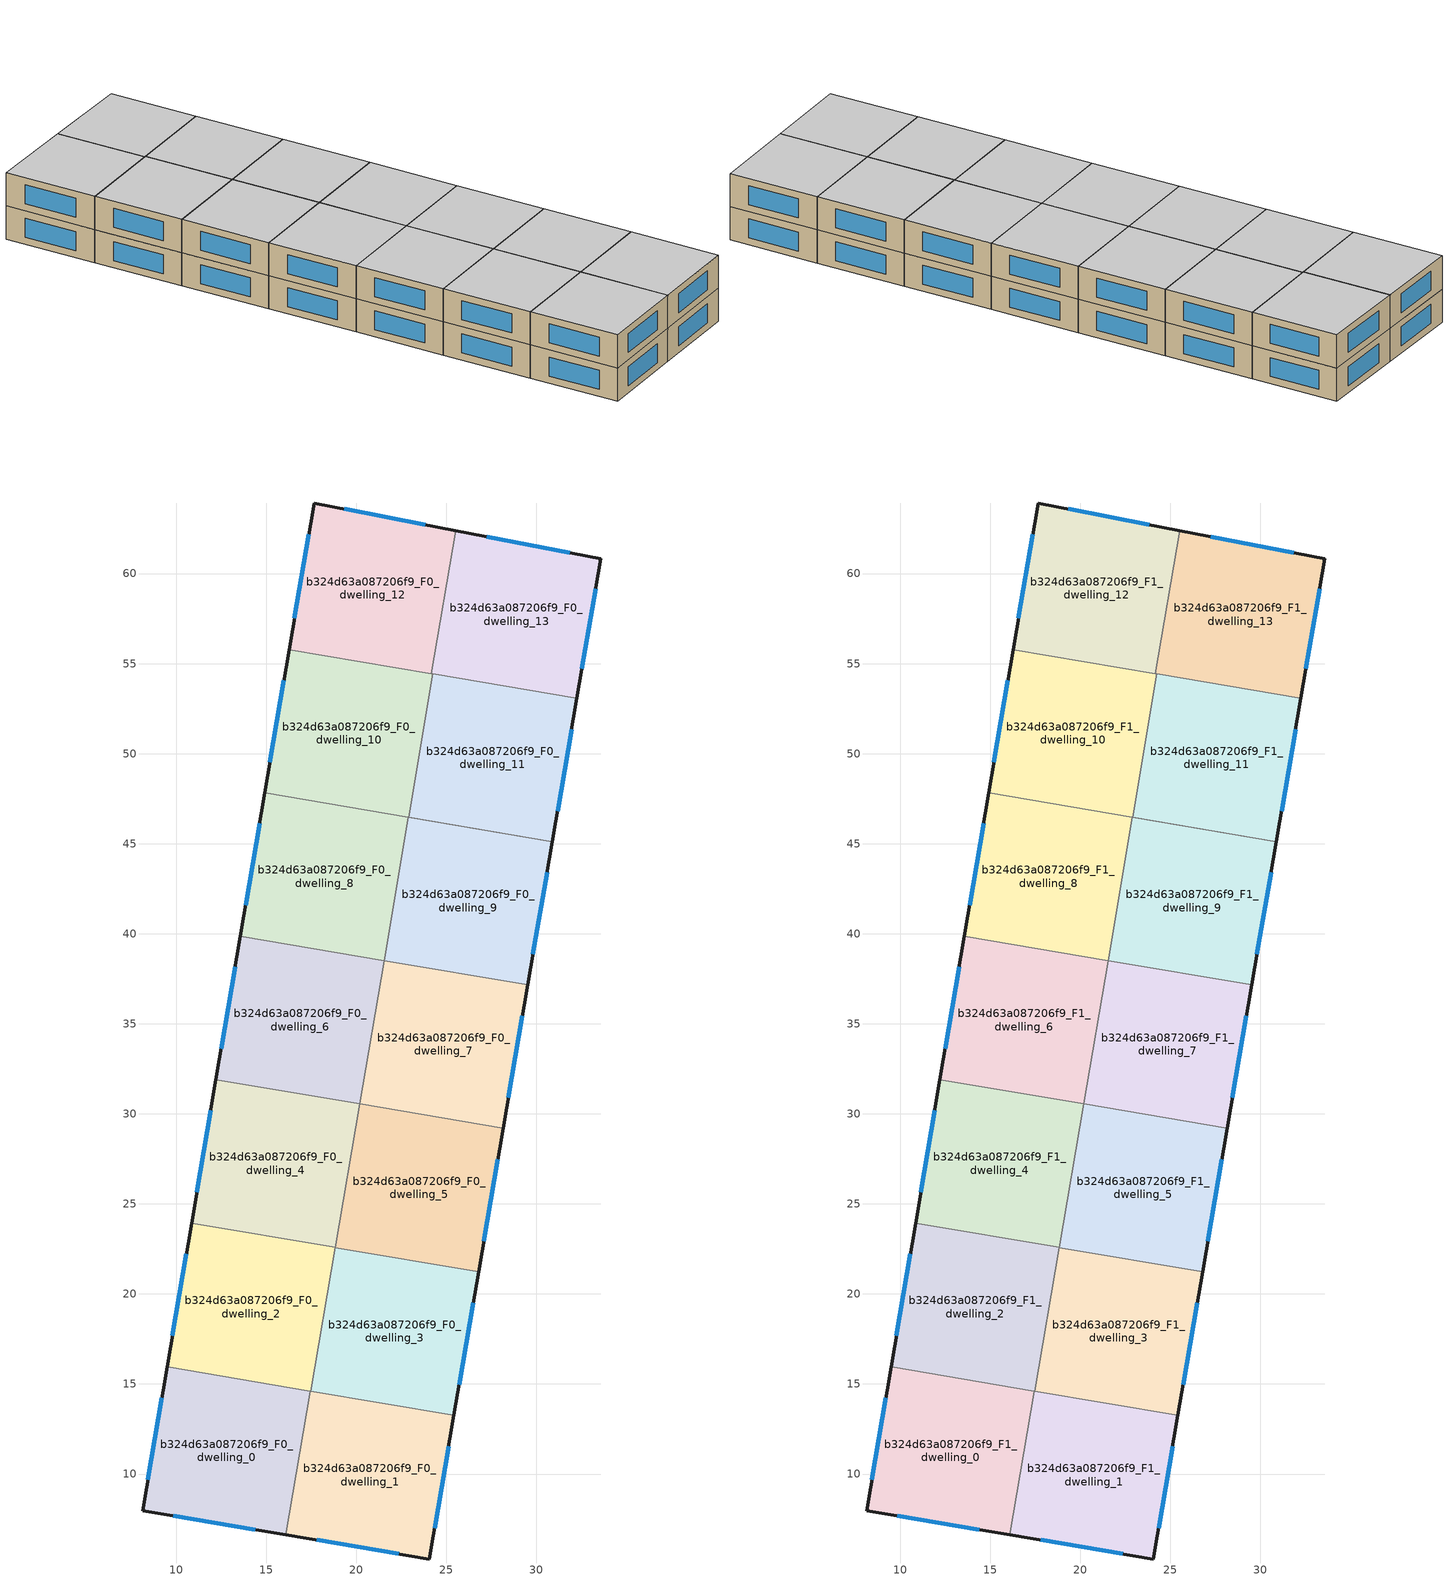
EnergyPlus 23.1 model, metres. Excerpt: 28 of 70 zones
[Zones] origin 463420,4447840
b324d63a087206f9_F0_dwelling_0
 floor ground (EU_floor_Construction): 17.45,14.61 16.09,6.62 8.14,7.97 9.49,15.96 z0
 wall outside (EU_wall_Construction): 9.49,15.96 8.14,7.97 16.09,6.62 z0:3
 wall to b324d63a087206f9_F0_dwelling_1 (EU_wall_Construction): 16.09,6.62 17.45,14.61 z0:3
 wall to b324d63a087206f9_F0_dwelling_2 (EU_wall_Construction): 17.45,14.61 9.49,15.96 z0:3
 window (EU_Window_Construction): 9.84,7.68 14.39,6.91 / 9.2,14.25 8.43,9.68 z0.64:2.36
b324d63a087206f9_F0_dwelling_1
 floor ground (EU_floor_Construction): 25.42,13.25 24.05,5.28 16.09,6.62 17.45,14.61 z0
 wall outside (EU_wall_Construction): 16.09,6.62 24.05,5.28 25.42,13.25 z0:3
 wall to b324d63a087206f9_F0_dwelling_3 (EU_wall_Construction): 25.42,13.25 17.46,14.6 z0:3
 wall to b324d63a087206f9_F0_dwelling_2 (EU_wall_Construction): 17.46,14.6 17.45,14.61 z0:3
 window (EU_Window_Construction): 17.8,6.34 22.35,5.57 / 24.34,6.99 25.12,11.54 z0.64:2.36
b324d63a087206f9_F0_dwelling_10
 floor ground (EU_floor_Construction): 24.25,54.42 22.9,46.47 14.91,47.83 16.27,55.78 z0
 wall outside (EU_wall_Construction): 16.27,55.78 14.91,47.83 z0:3
 wall to b324d63a087206f9_F0_dwelling_11 (EU_wall_Construction): 30.88,45.11 22.9,46.47 24.25,54.42 z0:3
 wall to b324d63a087206f9_F0_dwelling_12 (EU_wall_Construction): 24.16,54.44 16.27,55.78 z0:3
 wall to b324d63a087206f9_F0_dwelling_9 (EU_wall_Construction): 22.9,46.47 30.88,45.11 z0:3
 wall to b324d63a087206f9_F0_dwelling_8 (EU_wall_Construction): 14.91,47.83 22.89,46.47 z0:3
 wall to b324d63a087206f9_F0_dwelling_13 (EU_wall_Construction): 24.25,54.42 24.16,54.44 z0:3
 window (EU_Window_Construction): 15.98,54.08 15.2,49.53 z0.64:2.36
b324d63a087206f9_F0_dwelling_11
 floor ground (EU_floor_Construction): 32.24,53.07 30.88,45.11 22.9,46.47 24.25,54.42 z0
 wall outside (EU_wall_Construction): 30.88,45.11 32.24,53.07 z0:3
 wall to b324d63a087206f9_F0_dwelling_13 (EU_wall_Construction): 32.24,53.07 24.25,54.42 z0:3
 window (EU_Window_Construction): 31.17,46.82 31.95,51.36 z0.64:2.36
b324d63a087206f9_F0_dwelling_12
 floor ground (EU_floor_Construction): 25.52,62.39 24.16,54.44 16.27,55.78 17.65,63.92 z0
 wall outside (EU_wall_Construction): 25.52,62.39 17.65,63.92 16.27,55.78 z0:3
 wall to b324d63a087206f9_F0_dwelling_13 (EU_wall_Construction): 24.16,54.44 25.52,62.39 z0:3
 window (EU_Window_Construction): 17.35,62.18 16.56,57.52 / 23.83,62.72 19.34,63.59 z0.64:2.36
b324d63a087206f9_F0_dwelling_13
 floor ground (EU_floor_Construction): 33.57,60.82 32.24,53.07 24.16,54.44 25.52,62.39 z0
 wall outside (EU_wall_Construction): 32.24,53.07 33.57,60.82 25.52,62.39 z0:3
 window (EU_Window_Construction): 31.85,61.16 27.24,62.05 / 32.53,54.73 33.29,59.16 z0.64:2.36
b324d63a087206f9_F0_dwelling_2
 floor ground (EU_floor_Construction): 18.82,22.58 17.46,14.6 9.49,15.96 10.85,23.93 z0
 wall outside (EU_wall_Construction): 10.85,23.93 9.49,15.96 z0:3
 wall to b324d63a087206f9_F0_dwelling_3 (EU_wall_Construction): 17.46,14.6 18.82,22.58 z0:3
 wall to b324d63a087206f9_F0_dwelling_4 (EU_wall_Construction): 18.82,22.58 10.85,23.93 z0:3
 window (EU_Window_Construction): 10.56,22.23 9.78,17.67 z0.64:2.36
b324d63a087206f9_F0_dwelling_3
 floor ground (EU_floor_Construction): 26.78,21.22 25.42,13.25 17.46,14.6 18.82,22.58 z0
 wall outside (EU_wall_Construction): 25.42,13.25 26.78,21.22 z0:3
 wall to b324d63a087206f9_F0_dwelling_5 (EU_wall_Construction): 26.78,21.22 18.82,22.58 z0:3
 window (EU_Window_Construction): 25.71,14.96 26.49,19.52 z0.64:2.36
b324d63a087206f9_F0_dwelling_4
 floor ground (EU_floor_Construction): 20.18,30.55 18.82,22.58 10.85,23.93 12.21,31.9 z0
 wall outside (EU_wall_Construction): 12.21,31.9 10.85,23.93 z0:3
 wall to b324d63a087206f9_F0_dwelling_5 (EU_wall_Construction): 18.82,22.58 20.18,30.55 z0:3
 wall to b324d63a087206f9_F0_dwelling_6 (EU_wall_Construction): 20.18,30.55 12.21,31.9 z0:3
 window (EU_Window_Construction): 11.92,30.2 11.14,25.64 z0.64:2.36
b324d63a087206f9_F0_dwelling_5
 floor ground (EU_floor_Construction): 28.15,29.19 26.78,21.22 18.82,22.58 20.18,30.55 z0
 wall outside (EU_wall_Construction): 26.78,21.22 28.15,29.19 z0:3
 wall to b324d63a087206f9_F0_dwelling_7 (EU_wall_Construction): 28.15,29.19 20.18,30.55 z0:3
 window (EU_Window_Construction): 27.08,22.93 27.86,27.49 z0.64:2.36
b324d63a087206f9_F0_dwelling_6
 floor ground (EU_floor_Construction): 21.54,38.51 20.18,30.55 12.21,31.9 13.56,39.87 z0
 wall outside (EU_wall_Construction): 13.56,39.87 12.21,31.9 z0:3
 wall to b324d63a087206f9_F0_dwelling_7 (EU_wall_Construction): 20.18,30.55 21.54,38.51 z0:3
 wall to b324d63a087206f9_F0_dwelling_8 (EU_wall_Construction): 21.54,38.51 13.56,39.87 z0:3
 window (EU_Window_Construction): 13.27,38.16 12.5,33.61 z0.64:2.36
b324d63a087206f9_F0_dwelling_7
 floor ground (EU_floor_Construction): 29.52,37.16 28.15,29.19 20.18,30.55 21.54,38.51 z0
 wall outside (EU_wall_Construction): 28.15,29.19 29.52,37.16 z0:3
 wall to b324d63a087206f9_F0_dwelling_9 (EU_wall_Construction): 29.52,37.16 21.54,38.51 z0:3
 window (EU_Window_Construction): 28.44,30.9 29.22,35.45 z0.64:2.36
b324d63a087206f9_F0_dwelling_8
 floor ground (EU_floor_Construction): 22.9,46.47 21.54,38.51 13.56,39.87 14.91,47.83 z0
 wall outside (EU_wall_Construction): 14.91,47.83 13.56,39.87 z0:3
 wall to b324d63a087206f9_F0_dwelling_9 (EU_wall_Construction): 21.54,38.51 22.9,46.47 z0:3
 window (EU_Window_Construction): 14.62,46.12 13.85,41.57 z0.64:2.36
b324d63a087206f9_F0_dwelling_9
 floor ground (EU_floor_Construction): 30.88,45.11 29.52,37.16 21.54,38.51 22.9,46.47 z0
 wall outside (EU_wall_Construction): 29.52,37.16 30.88,45.11 z0:3
 window (EU_Window_Construction): 29.81,38.86 30.59,43.41 z0.64:2.36
b324d63a087206f9_F1_dwelling_0
 floor to b324d63a087206f9_F0_dwelling_0 (EU_floor_Construction): 17.45,14.61 16.09,6.62 8.14,7.97 9.49,15.96 z3
 wall outside (EU_wall_Construction): 9.49,15.96 8.14,7.97 16.09,6.62 z3:6
 wall to b324d63a087206f9_F1_dwelling_1 (EU_wall_Construction): 16.09,6.62 17.45,14.61 z3:6
 wall to b324d63a087206f9_F1_dwelling_2 (EU_wall_Construction): 17.45,14.61 9.49,15.96 z3:6
 window (EU_Window_Construction): 9.84,7.68 14.39,6.91 / 9.2,14.25 8.43,9.68 z3.64:5.36
 ceiling to b324d63a087206f9_F2_dwelling_0 (EU_floor_Construction): 16.09,6.62 17.45,14.61 9.49,15.96 8.14,7.97 z6
b324d63a087206f9_F1_dwelling_1
 floor to b324d63a087206f9_F0_dwelling_1 (EU_floor_Construction): 25.42,13.25 24.05,5.28 16.09,6.62 17.45,14.61 z3
 wall outside (EU_wall_Construction): 16.09,6.62 24.05,5.28 25.42,13.25 z3:6
 wall to b324d63a087206f9_F1_dwelling_3 (EU_wall_Construction): 25.42,13.25 17.46,14.6 z3:6
 wall to b324d63a087206f9_F1_dwelling_2 (EU_wall_Construction): 17.46,14.6 17.45,14.61 z3:6
 window (EU_Window_Construction): 17.8,6.34 22.35,5.57 / 24.34,6.99 25.12,11.54 z3.64:5.36
 ceiling to b324d63a087206f9_F2_dwelling_1 (EU_floor_Construction): 24.05,5.28 25.42,13.25 17.45,14.61 16.09,6.62 z6
b324d63a087206f9_F1_dwelling_10
 floor to b324d63a087206f9_F0_dwelling_10 (EU_floor_Construction): 24.25,54.42 22.9,46.47 14.91,47.83 16.27,55.78 z3
 wall outside (EU_wall_Construction): 16.27,55.78 14.91,47.83 z3:6
 wall to b324d63a087206f9_F1_dwelling_11 (EU_wall_Construction): 30.88,45.11 22.9,46.47 24.25,54.42 z3:6
 wall to b324d63a087206f9_F1_dwelling_12 (EU_wall_Construction): 24.16,54.44 16.27,55.78 z3:6
 wall to b324d63a087206f9_F1_dwelling_9 (EU_wall_Construction): 22.9,46.47 30.88,45.11 z3:6
 wall to b324d63a087206f9_F1_dwelling_8 (EU_wall_Construction): 14.91,47.83 22.89,46.47 z3:6
 wall to b324d63a087206f9_F1_dwelling_13 (EU_wall_Construction): 24.25,54.42 24.16,54.44 z3:6
 window (EU_Window_Construction): 15.98,54.08 15.2,49.53 z3.64:5.36
 ceiling to b324d63a087206f9_F2_dwelling_10 (EU_floor_Construction): 22.9,46.47 24.25,54.42 16.27,55.78 14.91,47.83 z6
b324d63a087206f9_F1_dwelling_11
 floor to b324d63a087206f9_F0_dwelling_11 (EU_floor_Construction): 32.24,53.07 30.88,45.11 22.9,46.47 24.25,54.42 z3
 wall outside (EU_wall_Construction): 30.88,45.11 32.24,53.07 z3:6
 wall to b324d63a087206f9_F1_dwelling_13 (EU_wall_Construction): 32.24,53.07 24.25,54.42 z3:6
 window (EU_Window_Construction): 31.17,46.82 31.95,51.36 z3.64:5.36
 ceiling to b324d63a087206f9_F2_dwelling_11 (EU_floor_Construction): 30.88,45.11 32.24,53.07 24.25,54.42 22.9,46.47 z6
b324d63a087206f9_F1_dwelling_12
 floor to b324d63a087206f9_F0_dwelling_12 (EU_floor_Construction): 25.52,62.39 24.16,54.44 16.27,55.78 17.65,63.92 z3
 wall outside (EU_wall_Construction): 25.52,62.39 17.65,63.92 16.27,55.78 z3:6
 wall to b324d63a087206f9_F1_dwelling_13 (EU_wall_Construction): 24.16,54.44 25.52,62.39 z3:6
 window (EU_Window_Construction): 17.35,62.18 16.56,57.52 / 23.83,62.72 19.34,63.59 z3.64:5.36
 ceiling to b324d63a087206f9_F2_dwelling_12 (EU_floor_Construction): 24.16,54.44 25.52,62.39 17.65,63.92 16.27,55.78 z6
b324d63a087206f9_F1_dwelling_13
 floor to b324d63a087206f9_F0_dwelling_13 (EU_floor_Construction): 33.57,60.82 32.24,53.07 24.16,54.44 25.52,62.39 z3
 wall outside (EU_wall_Construction): 32.24,53.07 33.57,60.82 25.52,62.39 z3:6
 window (EU_Window_Construction): 31.85,61.16 27.24,62.05 / 32.53,54.73 33.29,59.16 z3.64:5.36
 ceiling to b324d63a087206f9_F2_dwelling_13 (EU_floor_Construction): 32.24,53.07 33.57,60.82 25.52,62.39 24.16,54.44 z6
b324d63a087206f9_F1_dwelling_2
 floor to b324d63a087206f9_F0_dwelling_2 (EU_floor_Construction): 18.82,22.58 17.46,14.6 9.49,15.96 10.85,23.93 z3
 wall outside (EU_wall_Construction): 10.85,23.93 9.49,15.96 z3:6
 wall to b324d63a087206f9_F1_dwelling_3 (EU_wall_Construction): 17.46,14.6 18.82,22.58 z3:6
 wall to b324d63a087206f9_F1_dwelling_4 (EU_wall_Construction): 18.82,22.58 10.85,23.93 z3:6
 window (EU_Window_Construction): 10.56,22.23 9.78,17.67 z3.64:5.36
 ceiling to b324d63a087206f9_F2_dwelling_2 (EU_floor_Construction): 17.46,14.6 18.82,22.58 10.85,23.93 9.49,15.96 z6
b324d63a087206f9_F1_dwelling_3
 floor to b324d63a087206f9_F0_dwelling_3 (EU_floor_Construction): 26.78,21.22 25.42,13.25 17.46,14.6 18.82,22.58 z3
 wall outside (EU_wall_Construction): 25.42,13.25 26.78,21.22 z3:6
 wall to b324d63a087206f9_F1_dwelling_5 (EU_wall_Construction): 26.78,21.22 18.82,22.58 z3:6
 window (EU_Window_Construction): 25.71,14.96 26.49,19.52 z3.64:5.36
 ceiling to b324d63a087206f9_F2_dwelling_3 (EU_floor_Construction): 25.42,13.25 26.78,21.22 18.82,22.58 17.46,14.6 z6
b324d63a087206f9_F1_dwelling_4
 floor to b324d63a087206f9_F0_dwelling_4 (EU_floor_Construction): 20.18,30.55 18.82,22.58 10.85,23.93 12.21,31.9 z3
 wall outside (EU_wall_Construction): 12.21,31.9 10.85,23.93 z3:6
 wall to b324d63a087206f9_F1_dwelling_5 (EU_wall_Construction): 18.82,22.58 20.18,30.55 z3:6
 wall to b324d63a087206f9_F1_dwelling_6 (EU_wall_Construction): 20.18,30.55 12.21,31.9 z3:6
 window (EU_Window_Construction): 11.92,30.2 11.14,25.64 z3.64:5.36
 ceiling to b324d63a087206f9_F2_dwelling_4 (EU_floor_Construction): 18.82,22.58 20.18,30.55 12.21,31.9 10.85,23.93 z6
b324d63a087206f9_F1_dwelling_5
 floor to b324d63a087206f9_F0_dwelling_5 (EU_floor_Construction): 28.15,29.19 26.78,21.22 18.82,22.58 20.18,30.55 z3
 wall outside (EU_wall_Construction): 26.78,21.22 28.15,29.19 z3:6
 wall to b324d63a087206f9_F1_dwelling_7 (EU_wall_Construction): 28.15,29.19 20.18,30.55 z3:6
 window (EU_Window_Construction): 27.08,22.93 27.86,27.49 z3.64:5.36
 ceiling to b324d63a087206f9_F2_dwelling_5 (EU_floor_Construction): 26.78,21.22 28.15,29.19 20.18,30.55 18.82,22.58 z6
b324d63a087206f9_F1_dwelling_6
 floor to b324d63a087206f9_F0_dwelling_6 (EU_floor_Construction): 21.54,38.51 20.18,30.55 12.21,31.9 13.56,39.87 z3
 wall outside (EU_wall_Construction): 13.56,39.87 12.21,31.9 z3:6
 wall to b324d63a087206f9_F1_dwelling_7 (EU_wall_Construction): 20.18,30.55 21.54,38.51 z3:6
 wall to b324d63a087206f9_F1_dwelling_8 (EU_wall_Construction): 21.54,38.51 13.56,39.87 z3:6
 window (EU_Window_Construction): 13.27,38.16 12.5,33.61 z3.64:5.36
 ceiling to b324d63a087206f9_F2_dwelling_6 (EU_floor_Construction): 20.18,30.55 21.54,38.51 13.56,39.87 12.21,31.9 z6
b324d63a087206f9_F1_dwelling_7
 floor to b324d63a087206f9_F0_dwelling_7 (EU_floor_Construction): 29.52,37.16 28.15,29.19 20.18,30.55 21.54,38.51 z3
 wall outside (EU_wall_Construction): 28.15,29.19 29.52,37.16 z3:6
 wall to b324d63a087206f9_F1_dwelling_9 (EU_wall_Construction): 29.52,37.16 21.54,38.51 z3:6
 window (EU_Window_Construction): 28.44,30.9 29.22,35.45 z3.64:5.36
 ceiling to b324d63a087206f9_F2_dwelling_7 (EU_floor_Construction): 28.15,29.19 29.52,37.16 21.54,38.51 20.18,30.55 z6
b324d63a087206f9_F1_dwelling_8
 floor to b324d63a087206f9_F0_dwelling_8 (EU_floor_Construction): 22.9,46.47 21.54,38.51 13.56,39.87 14.91,47.83 z3
 wall outside (EU_wall_Construction): 14.91,47.83 13.56,39.87 z3:6
 wall to b324d63a087206f9_F1_dwelling_9 (EU_wall_Construction): 21.54,38.51 22.9,46.47 z3:6
 window (EU_Window_Construction): 14.62,46.12 13.85,41.57 z3.64:5.36
 ceiling to b324d63a087206f9_F2_dwelling_8 (EU_floor_Construction): 21.54,38.51 22.9,46.47 14.91,47.83 13.56,39.87 z6
b324d63a087206f9_F1_dwelling_9
 floor to b324d63a087206f9_F0_dwelling_9 (EU_floor_Construction): 30.88,45.11 29.52,37.16 21.54,38.51 22.9,46.47 z3
 wall outside (EU_wall_Construction): 29.52,37.16 30.88,45.11 z3:6
 window (EU_Window_Construction): 29.81,38.86 30.59,43.41 z3.64:5.36
 ceiling to b324d63a087206f9_F2_dwelling_9 (EU_floor_Construction): 29.52,37.16 30.88,45.11 22.9,46.47 21.54,38.51 z6
[Building]
EU S2 Campaign: North Axis=0; Terrain=City; Solar Distribution=FullExterior
[Site:Location]
Yerevan-Zvartnots.Intl.AP: Latitude=40.15; Longitude=44.383; Time Zone=4; Elevation=854
[SizingPeriod:WeatherFileDays]
AnnualSizingPeriod: Begin Month=1; Begin Day of Month=1; End Month=12; End Day of Month=31; Day of Week for Start Day=Monday; Use Weather File Daylight Saving Period=No; Use Weather File Rain and Snow Indicators=No
[MATERIAL]
EU_InternalMass_Material: Roughness=MediumRough; Thickness=0.1; Conductivity=1; Density=1800; Specific Heat=900; Thermal Absorptance=0.9; Solar Absorptance=0.7; Visible Absorptance=0.7
[MATERIAL:NOMASS] Roughness=MediumRough; Thermal Absorptance=0.9; Solar Absorptance=0.7; Visible Absorptance=0.7
Name | Thermal Resistance
EU_wall_NoMass | 1.05043
EU_floor_NoMass | 0.478065
[WINDOWMATERIAL:SIMPLEGLAZINGSYSTEM]
EU_Window_SimpleGlazing: UFactor=2.5566; Solar Heat Gain Coefficient=0.75; Visible Transmittance=0.75
[CONSTRUCTION]
EU_wall_Construction: EU_wall_NoMass
EU_floor_Construction: EU_floor_NoMass
EU_Window_Construction: EU_Window_SimpleGlazing
EU_InternalMass_Construction: EU_InternalMass_Material
[ZONE] Type=1; Multiplier=1; Ceiling Height=autocalculate; Floor Area=autocalculate; Part of Total Floor Area=Yes
Name | Volume
b324d63a087206f9_F0_dwelling_0; b324d63a087206f9_F1_dwelling_0 | 196.064
b324d63a087206f9_F0_dwelling_1; b324d63a087206f9_F1_dwelling_1 | 196.085
b324d63a087206f9_F0_dwelling_10; b324d63a087206f9_F1_dwelling_10 | 196.087
b324d63a087206f9_F0_dwelling_11; b324d63a087206f9_F1_dwelling_11; b324d63a087206f9_F0_dwelling_6; b324d63a087206f9_F1_dwelling_6 | 196.074
b324d63a087206f9_F0_dwelling_12; b324d63a087206f9_F1_dwelling_12 | 196.078
b324d63a087206f9_F0_dwelling_13; b324d63a087206f9_F1_dwelling_13 | 196.05
b324d63a087206f9_F0_dwelling_2; b324d63a087206f9_F1_dwelling_2 | 196.065
b324d63a087206f9_F0_dwelling_3; b324d63a087206f9_F1_dwelling_3 | 196.033
b324d63a087206f9_F0_dwelling_4; b324d63a087206f9_F1_dwelling_4 | 196.051
b324d63a087206f9_F0_dwelling_5; b324d63a087206f9_F1_dwelling_5 | 196.062
b324d63a087206f9_F0_dwelling_7; b324d63a087206f9_F1_dwelling_7 | 196.071
b324d63a087206f9_F0_dwelling_8; b324d63a087206f9_F1_dwelling_8 | 196.075
b324d63a087206f9_F0_dwelling_9; b324d63a087206f9_F1_dwelling_9 | 196.047
[INTERNALMASS] Construction=EU_InternalMass_Construction
Name | Zone or ZoneList | Surface Area
b324d63a087206f9_F0_dwelling_0_EU_InternalMass | b324d63a087206f9_F0_dwelling_0 | 65.3526
b324d63a087206f9_F0_dwelling_1_EU_InternalMass | b324d63a087206f9_F0_dwelling_1 | 65.3606
b324d63a087206f9_F0_dwelling_2_EU_InternalMass | b324d63a087206f9_F0_dwelling_2 | 65.3573
b324d63a087206f9_F0_dwelling_3_EU_InternalMass | b324d63a087206f9_F0_dwelling_3 | 65.3461
b324d63a087206f9_F0_dwelling_4_EU_InternalMass | b324d63a087206f9_F0_dwelling_4 | 65.3533
b324d63a087206f9_F0_dwelling_5_EU_InternalMass | b324d63a087206f9_F0_dwelling_5 | 65.3551
b324d63a087206f9_F0_dwelling_6_EU_InternalMass | b324d63a087206f9_F0_dwelling_6 | 65.3613
b324d63a087206f9_F0_dwelling_7_EU_InternalMass | b324d63a087206f9_F0_dwelling_7 | 65.3547
b324d63a087206f9_F0_dwelling_8_EU_InternalMass | b324d63a087206f9_F0_dwelling_8 | 65.3569
b324d63a087206f9_F0_dwelling_9_EU_InternalMass | b324d63a087206f9_F0_dwelling_9 | 65.348
b324d63a087206f9_F0_dwelling_10_EU_InternalMass | b324d63a087206f9_F0_dwelling_10 | 65.3628
b324d63a087206f9_F0_dwelling_11_EU_InternalMass | b324d63a087206f9_F0_dwelling_11 | 65.3579
b324d63a087206f9_F0_dwelling_12_EU_InternalMass | b324d63a087206f9_F0_dwelling_12 | 65.3589
b324d63a087206f9_F0_dwelling_13_EU_InternalMass | b324d63a087206f9_F0_dwelling_13 | 65.3495
b324d63a087206f9_F1_dwelling_0_EU_InternalMass | b324d63a087206f9_F1_dwelling_0 | 65.3526
b324d63a087206f9_F1_dwelling_1_EU_InternalMass | b324d63a087206f9_F1_dwelling_1 | 65.3606
b324d63a087206f9_F1_dwelling_2_EU_InternalMass | b324d63a087206f9_F1_dwelling_2 | 65.3573
b324d63a087206f9_F1_dwelling_3_EU_InternalMass | b324d63a087206f9_F1_dwelling_3 | 65.3461
b324d63a087206f9_F1_dwelling_4_EU_InternalMass | b324d63a087206f9_F1_dwelling_4 | 65.3533
b324d63a087206f9_F1_dwelling_5_EU_InternalMass | b324d63a087206f9_F1_dwelling_5 | 65.3551
b324d63a087206f9_F1_dwelling_6_EU_InternalMass | b324d63a087206f9_F1_dwelling_6 | 65.3613
b324d63a087206f9_F1_dwelling_7_EU_InternalMass | b324d63a087206f9_F1_dwelling_7 | 65.3547
b324d63a087206f9_F1_dwelling_8_EU_InternalMass | b324d63a087206f9_F1_dwelling_8 | 65.3569
b324d63a087206f9_F1_dwelling_9_EU_InternalMass | b324d63a087206f9_F1_dwelling_9 | 65.348
b324d63a087206f9_F1_dwelling_10_EU_InternalMass | b324d63a087206f9_F1_dwelling_10 | 65.3628
b324d63a087206f9_F1_dwelling_11_EU_InternalMass | b324d63a087206f9_F1_dwelling_11 | 65.3579
b324d63a087206f9_F1_dwelling_12_EU_InternalMass | b324d63a087206f9_F1_dwelling_12 | 65.3589
b324d63a087206f9_F1_dwelling_13_EU_InternalMass | b324d63a087206f9_F1_dwelling_13 | 65.3495
[OTHEREQUIPMENT] Fuel Type=Electricity; Design Level Calculation Method=Watts/Area; Power per Zone Floor Area=1; Fraction Latent=0; Fraction Radiant=0; Fraction Lost=0; Carbon Dioxide Generation Rate=0; EndUse Subcategory=EU_Step8_InternalGains
Name | Zone or ZoneList or Space or SpaceList | Schedule
EU_Step8_InternalGain_b324d63a087206f9_F0_dwelling_0_f000 | b324d63a087206f9_F0_dwelling_0 | EU_Step8_GainSchedule_b324d63a087206f9_F0_dwelling_0_f000
EU_Step8_InternalGain_b324d63a087206f9_F0_dwelling_1_f000 | b324d63a087206f9_F0_dwelling_1 | EU_Step8_GainSchedule_b324d63a087206f9_F0_dwelling_1_f000
EU_Step8_InternalGain_b324d63a087206f9_F0_dwelling_2_f000 | b324d63a087206f9_F0_dwelling_2 | EU_Step8_GainSchedule_b324d63a087206f9_F0_dwelling_2_f000
EU_Step8_InternalGain_b324d63a087206f9_F0_dwelling_3_f000 | b324d63a087206f9_F0_dwelling_3 | EU_Step8_GainSchedule_b324d63a087206f9_F0_dwelling_3_f000
EU_Step8_InternalGain_b324d63a087206f9_F0_dwelling_4_f000 | b324d63a087206f9_F0_dwelling_4 | EU_Step8_GainSchedule_b324d63a087206f9_F0_dwelling_4_f000
EU_Step8_InternalGain_b324d63a087206f9_F0_dwelling_5_f000 | b324d63a087206f9_F0_dwelling_5 | EU_Step8_GainSchedule_b324d63a087206f9_F0_dwelling_5_f000
EU_Step8_InternalGain_b324d63a087206f9_F0_dwelling_6_f000 | b324d63a087206f9_F0_dwelling_6 | EU_Step8_GainSchedule_b324d63a087206f9_F0_dwelling_6_f000
EU_Step8_InternalGain_b324d63a087206f9_F0_dwelling_7_f000 | b324d63a087206f9_F0_dwelling_7 | EU_Step8_GainSchedule_b324d63a087206f9_F0_dwelling_7_f000
EU_Step8_InternalGain_b324d63a087206f9_F0_dwelling_8_f000 | b324d63a087206f9_F0_dwelling_8 | EU_Step8_GainSchedule_b324d63a087206f9_F0_dwelling_8_f000
EU_Step8_InternalGain_b324d63a087206f9_F0_dwelling_9_f000 | b324d63a087206f9_F0_dwelling_9 | EU_Step8_GainSchedule_b324d63a087206f9_F0_dwelling_9_f000
EU_Step8_InternalGain_b324d63a087206f9_F0_dwelling_10_f000 | b324d63a087206f9_F0_dwelling_10 | EU_Step8_GainSchedule_b324d63a087206f9_F0_dwelling_10_f000
EU_Step8_InternalGain_b324d63a087206f9_F0_dwelling_11_f000 | b324d63a087206f9_F0_dwelling_11 | EU_Step8_GainSchedule_b324d63a087206f9_F0_dwelling_11_f000
EU_Step8_InternalGain_b324d63a087206f9_F0_dwelling_12_f000 | b324d63a087206f9_F0_dwelling_12 | EU_Step8_GainSchedule_b324d63a087206f9_F0_dwelling_12_f000
EU_Step8_InternalGain_b324d63a087206f9_F0_dwelling_13_f000 | b324d63a087206f9_F0_dwelling_13 | EU_Step8_GainSchedule_b324d63a087206f9_F0_dwelling_13_f000
EU_Step8_InternalGain_b324d63a087206f9_F1_dwelling_0_f000 | b324d63a087206f9_F1_dwelling_0 | EU_Step8_GainSchedule_b324d63a087206f9_F1_dwelling_0_f000
EU_Step8_InternalGain_b324d63a087206f9_F1_dwelling_1_f000 | b324d63a087206f9_F1_dwelling_1 | EU_Step8_GainSchedule_b324d63a087206f9_F1_dwelling_1_f000
EU_Step8_InternalGain_b324d63a087206f9_F1_dwelling_2_f000 | b324d63a087206f9_F1_dwelling_2 | EU_Step8_GainSchedule_b324d63a087206f9_F1_dwelling_2_f000
EU_Step8_InternalGain_b324d63a087206f9_F1_dwelling_3_f000 | b324d63a087206f9_F1_dwelling_3 | EU_Step8_GainSchedule_b324d63a087206f9_F1_dwelling_3_f000
EU_Step8_InternalGain_b324d63a087206f9_F1_dwelling_4_f000 | b324d63a087206f9_F1_dwelling_4 | EU_Step8_GainSchedule_b324d63a087206f9_F1_dwelling_4_f000
EU_Step8_InternalGain_b324d63a087206f9_F1_dwelling_5_f000 | b324d63a087206f9_F1_dwelling_5 | EU_Step8_GainSchedule_b324d63a087206f9_F1_dwelling_5_f000
EU_Step8_InternalGain_b324d63a087206f9_F1_dwelling_6_f000 | b324d63a087206f9_F1_dwelling_6 | EU_Step8_GainSchedule_b324d63a087206f9_F1_dwelling_6_f000
EU_Step8_InternalGain_b324d63a087206f9_F1_dwelling_7_f000 | b324d63a087206f9_F1_dwelling_7 | EU_Step8_GainSchedule_b324d63a087206f9_F1_dwelling_7_f000
EU_Step8_InternalGain_b324d63a087206f9_F1_dwelling_8_f000 | b324d63a087206f9_F1_dwelling_8 | EU_Step8_GainSchedule_b324d63a087206f9_F1_dwelling_8_f000
EU_Step8_InternalGain_b324d63a087206f9_F1_dwelling_9_f000 | b324d63a087206f9_F1_dwelling_9 | EU_Step8_GainSchedule_b324d63a087206f9_F1_dwelling_9_f000
EU_Step8_InternalGain_b324d63a087206f9_F1_dwelling_10_f000 | b324d63a087206f9_F1_dwelling_10 | EU_Step8_GainSchedule_b324d63a087206f9_F1_dwelling_10_f000
EU_Step8_InternalGain_b324d63a087206f9_F1_dwelling_11_f000 | b324d63a087206f9_F1_dwelling_11 | EU_Step8_GainSchedule_b324d63a087206f9_F1_dwelling_11_f000
EU_Step8_InternalGain_b324d63a087206f9_F1_dwelling_12_f000 | b324d63a087206f9_F1_dwelling_12 | EU_Step8_GainSchedule_b324d63a087206f9_F1_dwelling_12_f000
EU_Step8_InternalGain_b324d63a087206f9_F1_dwelling_13_f000 | b324d63a087206f9_F1_dwelling_13 | EU_Step8_GainSchedule_b324d63a087206f9_F1_dwelling_13_f000
[ZONEVENTILATION:DESIGNFLOWRATE] Schedule=EU_AlwaysOn; Design Flow Rate Calculation Method=AirChanges/Hour; Air Changes per Hour=0.557805; Ventilation Type=Natural; Fan Pressure Rise=0; Fan Total Efficiency=1; Constant Term Coefficient=1; Temperature Term Coefficient=0; Velocity Term Coefficient=0; Velocity Squared Term Coefficient=0; Minimum Indoor Temperature=-100; Maximum Indoor Temperature=100; Delta Temperature=-100; Minimum Outdoor Temperature=-100; Maximum Outdoor Temperature=100; Maximum Wind Speed=40
Name | Zone or ZoneList or Space or SpaceList
EU_ConstantAir_b324d63a087206f9_F0_dwelling_0 | b324d63a087206f9_F0_dwelling_0
EU_ConstantAir_b324d63a087206f9_F0_dwelling_1 | b324d63a087206f9_F0_dwelling_1
EU_ConstantAir_b324d63a087206f9_F0_dwelling_2 | b324d63a087206f9_F0_dwelling_2
EU_ConstantAir_b324d63a087206f9_F0_dwelling_3 | b324d63a087206f9_F0_dwelling_3
EU_ConstantAir_b324d63a087206f9_F0_dwelling_4 | b324d63a087206f9_F0_dwelling_4
EU_ConstantAir_b324d63a087206f9_F0_dwelling_5 | b324d63a087206f9_F0_dwelling_5
EU_ConstantAir_b324d63a087206f9_F0_dwelling_6 | b324d63a087206f9_F0_dwelling_6
EU_ConstantAir_b324d63a087206f9_F0_dwelling_7 | b324d63a087206f9_F0_dwelling_7
EU_ConstantAir_b324d63a087206f9_F0_dwelling_8 | b324d63a087206f9_F0_dwelling_8
EU_ConstantAir_b324d63a087206f9_F0_dwelling_9 | b324d63a087206f9_F0_dwelling_9
EU_ConstantAir_b324d63a087206f9_F0_dwelling_10 | b324d63a087206f9_F0_dwelling_10
EU_ConstantAir_b324d63a087206f9_F0_dwelling_11 | b324d63a087206f9_F0_dwelling_11
EU_ConstantAir_b324d63a087206f9_F0_dwelling_12 | b324d63a087206f9_F0_dwelling_12
EU_ConstantAir_b324d63a087206f9_F0_dwelling_13 | b324d63a087206f9_F0_dwelling_13
EU_ConstantAir_b324d63a087206f9_F1_dwelling_0 | b324d63a087206f9_F1_dwelling_0
EU_ConstantAir_b324d63a087206f9_F1_dwelling_1 | b324d63a087206f9_F1_dwelling_1
EU_ConstantAir_b324d63a087206f9_F1_dwelling_2 | b324d63a087206f9_F1_dwelling_2
EU_ConstantAir_b324d63a087206f9_F1_dwelling_3 | b324d63a087206f9_F1_dwelling_3
EU_ConstantAir_b324d63a087206f9_F1_dwelling_4 | b324d63a087206f9_F1_dwelling_4
EU_ConstantAir_b324d63a087206f9_F1_dwelling_5 | b324d63a087206f9_F1_dwelling_5
EU_ConstantAir_b324d63a087206f9_F1_dwelling_6 | b324d63a087206f9_F1_dwelling_6
EU_ConstantAir_b324d63a087206f9_F1_dwelling_7 | b324d63a087206f9_F1_dwelling_7
EU_ConstantAir_b324d63a087206f9_F1_dwelling_8 | b324d63a087206f9_F1_dwelling_8
EU_ConstantAir_b324d63a087206f9_F1_dwelling_9 | b324d63a087206f9_F1_dwelling_9
EU_ConstantAir_b324d63a087206f9_F1_dwelling_10 | b324d63a087206f9_F1_dwelling_10
EU_ConstantAir_b324d63a087206f9_F1_dwelling_11 | b324d63a087206f9_F1_dwelling_11
EU_ConstantAir_b324d63a087206f9_F1_dwelling_12 | b324d63a087206f9_F1_dwelling_12
EU_ConstantAir_b324d63a087206f9_F1_dwelling_13 | b324d63a087206f9_F1_dwelling_13
[HVACTEMPLATE:THERMOSTAT] Constant Heating Setpoint=20; Constant Cooling Setpoint=50
EU_HeatOnly_b324d63a087206f9_F0_dwelling_0; EU_HeatOnly_b324d63a087206f9_F0_dwelling_1; EU_HeatOnly_b324d63a087206f9_F0_dwelling_2; EU_HeatOnly_b324d63a087206f9_F0_dwelling_3; EU_HeatOnly_b324d63a087206f9_F0_dwelling_4; EU_HeatOnly_b324d63a087206f9_F0_dwelling_5; EU_HeatOnly_b324d63a087206f9_F0_dwelling_6; EU_HeatOnly_b324d63a087206f9_F0_dwelling_7; EU_HeatOnly_b324d63a087206f9_F0_dwelling_8; EU_HeatOnly_b324d63a087206f9_F0_dwelling_9; EU_HeatOnly_b324d63a087206f9_F0_dwelling_10; EU_HeatOnly_b324d63a087206f9_F0_dwelling_11; EU_HeatOnly_b324d63a087206f9_F0_dwelling_12; EU_HeatOnly_b324d63a087206f9_F0_dwelling_13; EU_HeatOnly_b324d63a087206f9_F1_dwelling_0; EU_HeatOnly_b324d63a087206f9_F1_dwelling_1; EU_HeatOnly_b324d63a087206f9_F1_dwelling_2; EU_HeatOnly_b324d63a087206f9_F1_dwelling_3; EU_HeatOnly_b324d63a087206f9_F1_dwelling_4; EU_HeatOnly_b324d63a087206f9_F1_dwelling_5; EU_HeatOnly_b324d63a087206f9_F1_dwelling_6; EU_HeatOnly_b324d63a087206f9_F1_dwelling_7; EU_HeatOnly_b324d63a087206f9_F1_dwelling_8; EU_HeatOnly_b324d63a087206f9_F1_dwelling_9; EU_HeatOnly_b324d63a087206f9_F1_dwelling_10; EU_HeatOnly_b324d63a087206f9_F1_dwelling_11; EU_HeatOnly_b324d63a087206f9_F1_dwelling_12; EU_HeatOnly_b324d63a087206f9_F1_dwelling_13; EU_HeatOnly_b324d63a087206f9_F2_dwelling_0; EU_HeatOnly_b324d63a087206f9_F2_dwelling_1; EU_HeatOnly_b324d63a087206f9_F2_dwelling_2; EU_HeatOnly_b324d63a087206f9_F2_dwelling_3; EU_HeatOnly_b324d63a087206f9_F2_dwelling_4; EU_HeatOnly_b324d63a087206f9_F2_dwelling_5; EU_HeatOnly_b324d63a087206f9_F2_dwelling_6; EU_HeatOnly_b324d63a087206f9_F2_dwelling_7; EU_HeatOnly_b324d63a087206f9_F2_dwelling_8; EU_HeatOnly_b324d63a087206f9_F2_dwelling_9; EU_HeatOnly_b324d63a087206f9_F2_dwelling_10; EU_HeatOnly_b324d63a087206f9_F2_dwelling_11; EU_HeatOnly_b324d63a087206f9_F2_dwelling_12; EU_HeatOnly_b324d63a087206f9_F2_dwelling_13; EU_HeatOnly_b324d63a087206f9_F3_dwelling_0; EU_HeatOnly_b324d63a087206f9_F3_dwelling_1; EU_HeatOnly_b324d63a087206f9_F3_dwelling_2; EU_HeatOnly_b324d63a087206f9_F3_dwelling_3; EU_HeatOnly_b324d63a087206f9_F3_dwelling_4; EU_HeatOnly_b324d63a087206f9_F3_dwelling_5; EU_HeatOnly_b324d63a087206f9_F3_dwelling_6; EU_HeatOnly_b324d63a087206f9_F3_dwelling_7; EU_HeatOnly_b324d63a087206f9_F3_dwelling_8; EU_HeatOnly_b324d63a087206f9_F3_dwelling_9; EU_HeatOnly_b324d63a087206f9_F3_dwelling_10; EU_HeatOnly_b324d63a087206f9_F3_dwelling_11; EU_HeatOnly_b324d63a087206f9_F3_dwelling_12; EU_HeatOnly_b324d63a087206f9_F3_dwelling_13; EU_HeatOnly_b324d63a087206f9_F4_dwelling_0; EU_HeatOnly_b324d63a087206f9_F4_dwelling_1; EU_HeatOnly_b324d63a087206f9_F4_dwelling_2; EU_HeatOnly_b324d63a087206f9_F4_dwelling_3; EU_HeatOnly_b324d63a087206f9_F4_dwelling_4; EU_HeatOnly_b324d63a087206f9_F4_dwelling_5; EU_HeatOnly_b324d63a087206f9_F4_dwelling_6; EU_HeatOnly_b324d63a087206f9_F4_dwelling_7; EU_HeatOnly_b324d63a087206f9_F4_dwelling_8; EU_HeatOnly_b324d63a087206f9_F4_dwelling_9; EU_HeatOnly_b324d63a087206f9_F4_dwelling_10; EU_HeatOnly_b324d63a087206f9_F4_dwelling_11; EU_HeatOnly_b324d63a087206f9_F4_dwelling_12; EU_HeatOnly_b324d63a087206f9_F4_dwelling_13
[HVACTEMPLATE:ZONE:IDEALLOADSAIRSYSTEM] System Availability Schedule=EU_AlwaysOn; Maximum Heating Supply Air Temperature=50; Minimum Cooling Supply Air Temperature=13; Maximum Heating Supply Air Humidity Ratio=0.0156; Minimum Cooling Supply Air Humidity Ratio=0.0077; Heating Limit=NoLimit; Cooling Limit=NoLimit; Heating Availability Schedule=EU_AlwaysOn; Cooling Availability Schedule=EU_CoolingOff; Dehumidification Control Type=ConstantSensibleHeatRatio; Cooling Sensible Heat Ratio=0.7; Dehumidification Setpoint=60; Humidification Control Type=None; Humidification Setpoint=30; Outdoor Air Method=None; Outdoor Air Flow Rate per Person=0.00944; Outdoor Air Flow Rate per Zone Floor Area=0; Outdoor Air Flow Rate per Zone=0; Demand Controlled Ventilation Type=None; Outdoor Air Economizer Type=NoEconomizer; Heat Recovery Type=None; Sensible Heat Recovery Effectiveness=0.7; Latent Heat Recovery Effectiveness=0.65
Name | Template Thermostat
b324d63a087206f9_F0_dwelling_0 | EU_HeatOnly_b324d63a087206f9_F0_dwelling_0
b324d63a087206f9_F0_dwelling_1 | EU_HeatOnly_b324d63a087206f9_F0_dwelling_1
b324d63a087206f9_F0_dwelling_2 | EU_HeatOnly_b324d63a087206f9_F0_dwelling_2
b324d63a087206f9_F0_dwelling_3 | EU_HeatOnly_b324d63a087206f9_F0_dwelling_3
b324d63a087206f9_F0_dwelling_4 | EU_HeatOnly_b324d63a087206f9_F0_dwelling_4
b324d63a087206f9_F0_dwelling_5 | EU_HeatOnly_b324d63a087206f9_F0_dwelling_5
b324d63a087206f9_F0_dwelling_6 | EU_HeatOnly_b324d63a087206f9_F0_dwelling_6
b324d63a087206f9_F0_dwelling_7 | EU_HeatOnly_b324d63a087206f9_F0_dwelling_7
b324d63a087206f9_F0_dwelling_8 | EU_HeatOnly_b324d63a087206f9_F0_dwelling_8
b324d63a087206f9_F0_dwelling_9 | EU_HeatOnly_b324d63a087206f9_F0_dwelling_9
b324d63a087206f9_F0_dwelling_10 | EU_HeatOnly_b324d63a087206f9_F0_dwelling_10
b324d63a087206f9_F0_dwelling_11 | EU_HeatOnly_b324d63a087206f9_F0_dwelling_11
b324d63a087206f9_F0_dwelling_12 | EU_HeatOnly_b324d63a087206f9_F0_dwelling_12
b324d63a087206f9_F0_dwelling_13 | EU_HeatOnly_b324d63a087206f9_F0_dwelling_13
b324d63a087206f9_F1_dwelling_0 | EU_HeatOnly_b324d63a087206f9_F1_dwelling_0
b324d63a087206f9_F1_dwelling_1 | EU_HeatOnly_b324d63a087206f9_F1_dwelling_1
b324d63a087206f9_F1_dwelling_2 | EU_HeatOnly_b324d63a087206f9_F1_dwelling_2
b324d63a087206f9_F1_dwelling_3 | EU_HeatOnly_b324d63a087206f9_F1_dwelling_3
b324d63a087206f9_F1_dwelling_4 | EU_HeatOnly_b324d63a087206f9_F1_dwelling_4
b324d63a087206f9_F1_dwelling_5 | EU_HeatOnly_b324d63a087206f9_F1_dwelling_5
b324d63a087206f9_F1_dwelling_6 | EU_HeatOnly_b324d63a087206f9_F1_dwelling_6
b324d63a087206f9_F1_dwelling_7 | EU_HeatOnly_b324d63a087206f9_F1_dwelling_7
b324d63a087206f9_F1_dwelling_8 | EU_HeatOnly_b324d63a087206f9_F1_dwelling_8
b324d63a087206f9_F1_dwelling_9 | EU_HeatOnly_b324d63a087206f9_F1_dwelling_9
b324d63a087206f9_F1_dwelling_10 | EU_HeatOnly_b324d63a087206f9_F1_dwelling_10
b324d63a087206f9_F1_dwelling_11 | EU_HeatOnly_b324d63a087206f9_F1_dwelling_11
b324d63a087206f9_F1_dwelling_12 | EU_HeatOnly_b324d63a087206f9_F1_dwelling_12
b324d63a087206f9_F1_dwelling_13 | EU_HeatOnly_b324d63a087206f9_F1_dwelling_13
[SIZING:ZONE] Zone Cooling Design Supply Air Temperature Input Method=SupplyAirTemperature; Zone Cooling Design Supply Air Temperature=13; Zone Heating Design Supply Air Temperature Input Method=SupplyAirTemperature; Zone Heating Design Supply Air Temperature=50; Zone Cooling Design Supply Air Humidity Ratio=0.008; Zone Heating Design Supply Air Humidity Ratio=0.008; Cooling Design Air Flow Method=DesignDay; Cooling Design Air Flow Rate=0; Cooling Minimum Air Flow per Zone Floor Area=0.000762; Cooling Minimum Air Flow=0; Cooling Minimum Air Flow Fraction=0.2; Heating Design Air Flow Method=DesignDay; Heating Design Air Flow Rate=0; Heating Maximum Air Flow per Zone Floor Area=0.002032; Heating Maximum Air Flow=0.141576; Heating Maximum Air Flow Fraction=0.3; Account for Dedicated Outdoor Air System=No; Dedicated Outdoor Air System Control Strategy=NeutralSupplyAir; Dedicated Outdoor Air Low Setpoint Temperature for Design=autosize; Dedicated Outdoor Air High Setpoint Temperature for Design=autosize; Zone Load Sizing Method=Sensible Load Only No Latent Load; Zone Latent Cooling Design Supply Air Humidity Ratio Input Method=HumidityRatioDifference; Zone Cooling Design Supply Air Humidity Ratio Difference=0.005; Zone Latent Heating Design Supply Air Humidity Ratio Input Method=HumidityRatioDifference; Zone Humidification Design Supply Air Humidity Ratio Difference=0.005
b324d63a087206f9_F0_dwelling_0; b324d63a087206f9_F0_dwelling_1; b324d63a087206f9_F0_dwelling_2; b324d63a087206f9_F0_dwelling_3; b324d63a087206f9_F0_dwelling_4; b324d63a087206f9_F0_dwelling_5; b324d63a087206f9_F0_dwelling_6; b324d63a087206f9_F0_dwelling_7; b324d63a087206f9_F0_dwelling_8; b324d63a087206f9_F0_dwelling_9; b324d63a087206f9_F0_dwelling_10; b324d63a087206f9_F0_dwelling_11; b324d63a087206f9_F0_dwelling_12; b324d63a087206f9_F0_dwelling_13; b324d63a087206f9_F1_dwelling_0; b324d63a087206f9_F1_dwelling_1; b324d63a087206f9_F1_dwelling_2; b324d63a087206f9_F1_dwelling_3; b324d63a087206f9_F1_dwelling_4; b324d63a087206f9_F1_dwelling_5; b324d63a087206f9_F1_dwelling_6; b324d63a087206f9_F1_dwelling_7; b324d63a087206f9_F1_dwelling_8; b324d63a087206f9_F1_dwelling_9; b324d63a087206f9_F1_dwelling_10; b324d63a087206f9_F1_dwelling_11; b324d63a087206f9_F1_dwelling_12; b324d63a087206f9_F1_dwelling_13
[SCHEDULE:CONSTANT]
Name | Hourly Value
EU_AlwaysOn | 1
EU_CoolingOff | 0
[SCHEDULE:FILE] Column Number=1; Rows to Skip at Top=0; Number of Hours of Data=8760; Column Separator=Comma; Interpolate to Timestep=No; Minutes per Item=60; Adjust Schedule for Daylight Savings=Yes
Name | File
EU_Step8_GainSchedule_b324d63a087206f9_F0_dwelling_0_f000 | ../../schedules/b324d63a087206f9/b324d63a087206f9_F0_dwelling_0_f000_gain.csv
EU_Step8_GainSchedule_b324d63a087206f9_F0_dwelling_1_f000 | ../../schedules/b324d63a087206f9/b324d63a087206f9_F0_dwelling_1_f000_gain.csv
EU_Step8_GainSchedule_b324d63a087206f9_F0_dwelling_2_f000 | ../../schedules/b324d63a087206f9/b324d63a087206f9_F0_dwelling_2_f000_gain.csv
EU_Step8_GainSchedule_b324d63a087206f9_F0_dwelling_3_f000 | ../../schedules/b324d63a087206f9/b324d63a087206f9_F0_dwelling_3_f000_gain.csv
EU_Step8_GainSchedule_b324d63a087206f9_F0_dwelling_4_f000 | ../../schedules/b324d63a087206f9/b324d63a087206f9_F0_dwelling_4_f000_gain.csv
EU_Step8_GainSchedule_b324d63a087206f9_F0_dwelling_5_f000 | ../../schedules/b324d63a087206f9/b324d63a087206f9_F0_dwelling_5_f000_gain.csv
EU_Step8_GainSchedule_b324d63a087206f9_F0_dwelling_6_f000 | ../../schedules/b324d63a087206f9/b324d63a087206f9_F0_dwelling_6_f000_gain.csv
EU_Step8_GainSchedule_b324d63a087206f9_F0_dwelling_7_f000 | ../../schedules/b324d63a087206f9/b324d63a087206f9_F0_dwelling_7_f000_gain.csv
EU_Step8_GainSchedule_b324d63a087206f9_F0_dwelling_8_f000 | ../../schedules/b324d63a087206f9/b324d63a087206f9_F0_dwelling_8_f000_gain.csv
EU_Step8_GainSchedule_b324d63a087206f9_F0_dwelling_9_f000 | ../../schedules/b324d63a087206f9/b324d63a087206f9_F0_dwelling_9_f000_gain.csv
EU_Step8_GainSchedule_b324d63a087206f9_F0_dwelling_10_f000 | ../../schedules/b324d63a087206f9/b324d63a087206f9_F0_dwelling_10_f000_gain.csv
EU_Step8_GainSchedule_b324d63a087206f9_F0_dwelling_11_f000 | ../../schedules/b324d63a087206f9/b324d63a087206f9_F0_dwelling_11_f000_gain.csv
EU_Step8_GainSchedule_b324d63a087206f9_F0_dwelling_12_f000 | ../../schedules/b324d63a087206f9/b324d63a087206f9_F0_dwelling_12_f000_gain.csv
EU_Step8_GainSchedule_b324d63a087206f9_F0_dwelling_13_f000 | ../../schedules/b324d63a087206f9/b324d63a087206f9_F0_dwelling_13_f000_gain.csv
EU_Step8_GainSchedule_b324d63a087206f9_F1_dwelling_0_f000 | ../../schedules/b324d63a087206f9/b324d63a087206f9_F1_dwelling_0_f000_gain.csv
EU_Step8_GainSchedule_b324d63a087206f9_F1_dwelling_1_f000 | ../../schedules/b324d63a087206f9/b324d63a087206f9_F1_dwelling_1_f000_gain.csv
EU_Step8_GainSchedule_b324d63a087206f9_F1_dwelling_2_f000 | ../../schedules/b324d63a087206f9/b324d63a087206f9_F1_dwelling_2_f000_gain.csv
EU_Step8_GainSchedule_b324d63a087206f9_F1_dwelling_3_f000 | ../../schedules/b324d63a087206f9/b324d63a087206f9_F1_dwelling_3_f000_gain.csv
EU_Step8_GainSchedule_b324d63a087206f9_F1_dwelling_4_f000 | ../../schedules/b324d63a087206f9/b324d63a087206f9_F1_dwelling_4_f000_gain.csv
EU_Step8_GainSchedule_b324d63a087206f9_F1_dwelling_5_f000 | ../../schedules/b324d63a087206f9/b324d63a087206f9_F1_dwelling_5_f000_gain.csv
EU_Step8_GainSchedule_b324d63a087206f9_F1_dwelling_6_f000 | ../../schedules/b324d63a087206f9/b324d63a087206f9_F1_dwelling_6_f000_gain.csv
EU_Step8_GainSchedule_b324d63a087206f9_F1_dwelling_7_f000 | ../../schedules/b324d63a087206f9/b324d63a087206f9_F1_dwelling_7_f000_gain.csv
EU_Step8_GainSchedule_b324d63a087206f9_F1_dwelling_8_f000 | ../../schedules/b324d63a087206f9/b324d63a087206f9_F1_dwelling_8_f000_gain.csv
EU_Step8_GainSchedule_b324d63a087206f9_F1_dwelling_9_f000 | ../../schedules/b324d63a087206f9/b324d63a087206f9_F1_dwelling_9_f000_gain.csv
EU_Step8_GainSchedule_b324d63a087206f9_F1_dwelling_10_f000 | ../../schedules/b324d63a087206f9/b324d63a087206f9_F1_dwelling_10_f000_gain.csv
EU_Step8_GainSchedule_b324d63a087206f9_F1_dwelling_11_f000 | ../../schedules/b324d63a087206f9/b324d63a087206f9_F1_dwelling_11_f000_gain.csv
EU_Step8_GainSchedule_b324d63a087206f9_F1_dwelling_12_f000 | ../../schedules/b324d63a087206f9/b324d63a087206f9_F1_dwelling_12_f000_gain.csv
EU_Step8_GainSchedule_b324d63a087206f9_F1_dwelling_13_f000 | ../../schedules/b324d63a087206f9/b324d63a087206f9_F1_dwelling_13_f000_gain.csv
